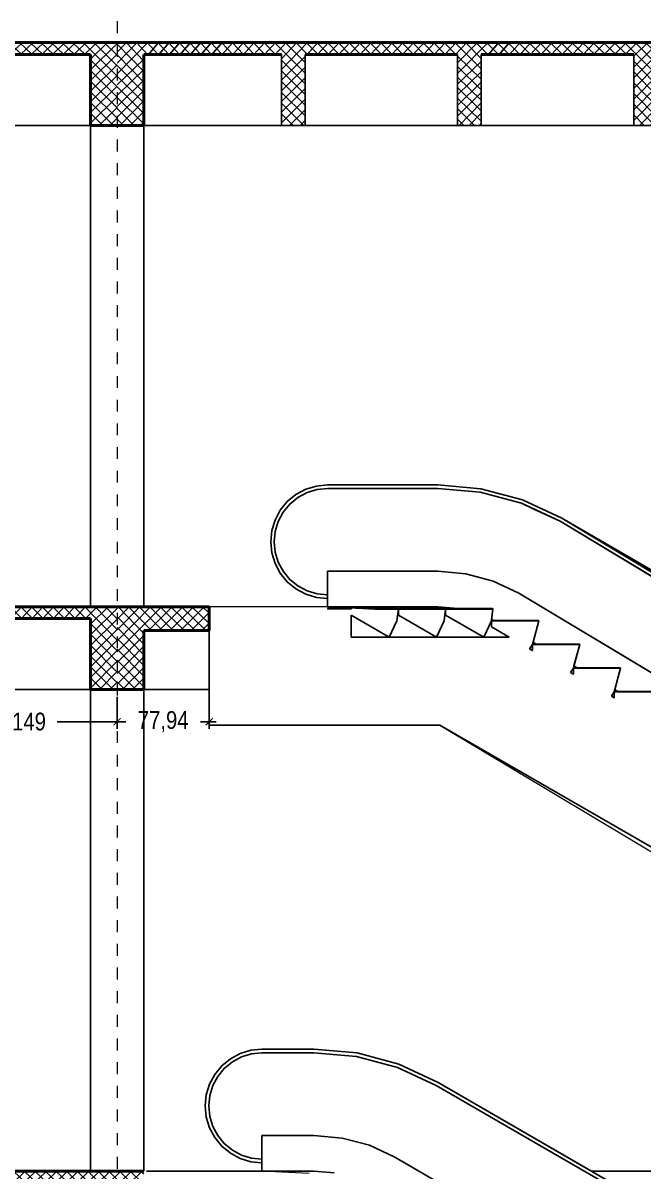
# Model space of a CAD drawing. Header units: metres. Extents: x 7509067 to 7509712, y 4726925 to 4727058.
# Drawn here: x 7509169.03 to 7509174.28, y 4726990.35 to 4727000.06 of the extents above; entities that cross this region are included whole.
import ezdxf

# ---------------------------------------------------------------- set-up
doc = ezdxf.new("R2010")
doc.units = ezdxf.units.M
doc.header["$PDMODE"] = 32
doc.header["$PDSIZE"] = 0.2
doc.linetypes.add('DASHED', pattern=[0.75, 0.5, -0.25])
for name, color, linetype, lineweight in [('Akset_Pen_No__13', 13, 'Continuous', 18), ('muri', 7, 'Continuous', 40), ('New_Dimensionet_Pen_No__15', 15, 'Continuous', 18), ('Spotat', 1, 'Continuous', 15)]:
    doc.layers.add(name, color=color, linetype=linetype, lineweight=lineweight)
doc.layers.add('New_01 Bodrumi_Pen_No__88', color=7, linetype='Continuous', lineweight=18, true_color=0x092600)
doc.layers.add('New_Dimensionet_Pen_No__24', color=7, linetype='Continuous', lineweight=18, true_color=0x7f1f00)
doc.styles.add('Dimensionet CM', font='swissc.ttf', dxfattribs={"height": 15})
doc.dimstyles.new('Dimensionet CM', dxfattribs={"dimtxt": 10, "dimasz": 6, "dimexe": 6, "dimexo": 6, "dimgap": 10, "dimtad": 0, "dimtih": 1, "dimtoh": 1, "dimtxsty": 'Dimensionet CM', "dimblk": 'ARCHTICK', "dimcen": 1, "dimdle": 6, "dimadec": 0, "dimazin": 0, "dimtfac": 1, "dimtmove": 0, "dimatfit": 3, "dimldrblk": 'ARCHTICK', "dimfxl": 1, "dimarcsym": 0})

# ---------------------------------------------------------------- blocks, each defined once
blk = doc.blocks.new('_ArchTick')
at = {"layer": 'Spotat', "color": 0, "const_width": 0.15}
blk.add_lwpolyline([(-0.5, -0.5), (0.5, 0.5)], dxfattribs=at)
blk = doc.blocks.new('*D206')
at = {"color": 0, "lineweight": -2, "transparency": 16777216}
for p, q in [((450171.531173478, 129664.9731431864), (450171.531173478, 129637.8466535349)), ((450320.531173478, 129664.9731431864), (450320.531173478, 129637.8466535349)), ((450165.531173478, 129643.8466535349), (450222.3461085429, 129643.8466535349)), ((450326.531173478, 129643.8466535349), (450269.7162384131, 129643.8466535349))]:
    blk.add_line(p, q, dxfattribs=at)
at = {"layer": 'Defpoints', "color": 0, "transparency": 16777216}
for p in [(450171.531173478, 129670.9731431864), (450320.531173478, 129670.9731431864), (450320.531173478, 129643.8466535349)]:
    blk.add_point(p, dxfattribs=at)
at = {"color": 0, "lineweight": -2, "transparency": 16777216, "xscale": 6, "yscale": 6, "zscale": 6, "rotation": 180}
blk.add_blockref('_ArchTick', (450171.531173478, 129643.8466535349), dxfattribs=at)
at = {"color": 0, "lineweight": -2, "transparency": 16777216, "xscale": 6, "yscale": 6, "zscale": 6}
blk.add_blockref('_ArchTick', (450320.531173478, 129643.8466535349), dxfattribs=at)
at = {"color": 0, "transparency": 16777216, "insert": (450246.031173478, 129643.8466535349), "char_height": 15, "attachment_point": 5, "style": 'Dimensionet CM'}
blk.add_mtext('149', dxfattribs=at)
blk = doc.blocks.new('*D207')
at = {"color": 0, "lineweight": -2, "transparency": 16777216}
for p, q in [((450320.531173478, 129664.9731431864), (450320.531173478, 129637.8466535345)), ((450398.4728278235, 129664.9731486525), (450398.4728278235, 129637.8466535345)), ((450320.531173478, 129643.8466535345), (450314.531173478, 129643.8466535345)), ((450320.531173478, 129643.8466535345), (450328.0344681832, 129643.8466535345)), ((450398.4728278235, 129643.8466535345), (450390.9695331182, 129643.8466535345)), ((450398.4728278235, 129643.8466535345), (450404.4728278235, 129643.8466535345))]:
    blk.add_line(p, q, dxfattribs=at)
at = {"layer": 'Defpoints', "color": 0, "transparency": 16777216}
for p in [(450320.531173478, 129670.9731431864), (450398.4728278235, 129670.9731486525), (450398.4728278235, 129643.8466535345)]:
    blk.add_point(p, dxfattribs=at)
at = {"color": 0, "lineweight": -2, "transparency": 16777216, "xscale": 6, "yscale": 6, "zscale": 6}
blk.add_blockref('_ArchTick', (450320.531173478, 129643.8466535345), dxfattribs=at)
at = {"color": 0, "lineweight": -2, "transparency": 16777216, "xscale": 6, "yscale": 6, "zscale": 6, "rotation": 180}
blk.add_blockref('_ArchTick', (450398.4728278235, 129643.8466535345), dxfattribs=at)
at = {"color": 0, "transparency": 16777216, "insert": (450359.5020006507, 129643.8466535345), "char_height": 15, "attachment_point": 5, "style": 'Dimensionet CM'}
blk.add_mtext('77,94', dxfattribs=at)
blk = doc.blocks.new('A$C3AEC7A1F')
h = blk.add_hatch()
h.set_pattern_fill('ANSI37', color=256, scale=2, angle=90, style=0)
h.set_pattern_definition([(135, (-125908.6507185315, 70837.72411117697), (-4.490128060534577, -4.490128060534576), []), (225, (-125908.6507185315, 70837.72411117697), (4.490128060534576, -4.490128060534577), [])])
h.paths.add_polyline_path([(10317.32832818932, 2074.884007715213), (9572.32832818909, 2074.884007715329), (9572.32832818909, 2004.884007685061), (9594.828328188625, 2004.884007715213), (9594.828328188625, 2064.884007715329), (9711.32832818909, 2064.884007715329), (9711.32832818909, 2004.884007802524), (9731.32832818909, 2004.884007819404), (9731.32832818909, 2064.884007715329), (9860.32832818909, 2064.884007715329), (9860.32832818909, 2004.884007928369), (9880.32832818909, 2004.884007945249), (9880.32832818909, 2064.884007715329), (10009.32832818909, 2064.884007715329), (10009.32832818909, 2004.884008054214), (10029.32832818909, 2004.884008071094), (10029.32832818909, 2064.884007715329), (10158.32832818909, 2064.884007715329), (10158.32832818909, 2004.884008180059), (10178.32832818909, 2004.884008196939), (10178.32832818909, 2064.884007715329), (10294.82833556004, 2064.884007715329), (10294.82833556004, 2004.884007715213), (10317.32832818932, 2004.884007715213)])
h = blk.add_hatch()
h.set_pattern_fill('ANSI37', color=256, scale=2, angle=90, style=0)
h.set_pattern_definition([(135, (-125163.6507122205, 70837.72411396418), (-4.490128060534577, -4.490128060534576), []), (225, (-125163.6507122205, 70837.72411396418), (4.490128060534576, -4.490128060534577), [])])
h.paths.add_polyline_path([(11062.32833450043, 2074.884010502428), (10317.32833449997, 2074.884010502428), (10317.32833449997, 2004.884010472277), (10339.82833449973, 2004.884010502312), (10339.82833449973, 2064.884010502428), (10456.32833449997, 2064.884010502428), (10456.32833449997, 2004.884010589623), (10476.32833449997, 2004.884010606504), (10476.32833449997, 2064.884010502428), (10605.32833449997, 2064.884010502428), (10605.32833449997, 2004.884010715468), (10625.32833449997, 2004.884010732349), (10625.32833449997, 2064.884010502428), (10754.32833449997, 2064.884010502428), (10754.32833449997, 2004.884010841313), (10774.32833449997, 2004.884010858194), (10774.32833449997, 2064.884010502428), (10903.32833449997, 2064.884010502428), (10903.32833449997, 2004.884010967158), (10923.32833449997, 2004.884010984038), (10923.32833449997, 2064.884010502428), (11039.82834187115, 2064.884010502428), (11039.82834187115, 2004.884010502312), (11062.3283345002, 2004.884010502312)])
h = blk.add_hatch()
h.set_pattern_fill('ANSI37', color=256, scale=2, angle=90, style=0)
h.set_pattern_definition([(135, (-126653.6507051726, 70360.72412548697), (-4.490128060534577, -4.490128060534576), []), (225, (-126653.6507051726, 70360.72412548697), (4.490128060534576, -4.490128060534577), [])])
h.paths.add_polyline_path([(10317.32834154845, 1597.884015771502), (10294.82834273542, 1597.884015771502), (10294.82834273542, 1597.884013814328), (9594.828348919167, 1597.884013814328), (9594.828348919167, 1597.884022025217), (9572.328341548215, 1597.884022025333), (9572.328341548215, 1527.884022025217), (9594.828341547982, 1527.884022025217), (9594.828341547982, 1587.884022025217), (9711.328341548215, 1587.884022025217), (9711.328341548215, 1527.884022025217), (9731.328341548215, 1527.884022025217), (9731.328341548215, 1587.884022025217), (9860.328341548215, 1587.884022025217), (9860.328341548215, 1527.884022025217), (9880.328341548215, 1527.884022025217), (9880.328341548215, 1587.884022025217), (10009.32834154821, 1587.884022025217), (10009.32834154821, 1527.884022025217), (10029.32834154821, 1527.884022025217), (10029.32834154821, 1587.884022025217), (10158.32834154821, 1587.884022025217), (10158.32834154821, 1527.884022025217), (10178.32834154821, 1527.884022025217), (10178.32834154821, 1587.884022025217), (10294.8283489194, 1587.884022025217), (10294.8283489194, 1527.884022025217), (10317.32834154845, 1527.884022025217)])
h = blk.add_hatch()
h.set_pattern_fill('ANSI37', color=256, scale=2, angle=90, style=0)
h.set_pattern_definition([(135, (-134213.6470313228, 70360.72411396418), (-4.490128060534577, -4.490128060534576), []), (225, (-134213.6470313228, 70360.72411396418), (4.490128060534576, -4.490128060534577), [])])
h.paths.add_polyline_path([(10317.3283461713, 1527.88401607651), (10339.8283461713, 1527.884015771386), (10339.82835387543, 1577.884006383189), (10395.27000043762, 1577.884004307038), (10395.27000051679, 1597.884010502312), (10317.3283461713, 1597.884010502312)])
h = blk.add_hatch()
h.set_pattern_fill('ANSI37', color=256, scale=2, angle=90, style=0)
h.set_pattern_definition([(135, (-132986.563461576, 72888.7864081199), (-4.490128060534577, -4.490128060534576), []), (225, (-132986.563461576, 72888.7864081199), (4.490128060534576, -4.490128060534577), [])])
h.paths.add_polyline_path([(10339.82836681057, 1120.884010442125), (9549.828351704753, 1120.884010442125), (9549.828348403447, 1000.884011752845), (9594.82834840368, 1000.884011752845), (9594.828348403447, 1100.884010442009), (10294.82834840345, 1100.884010442009), (10294.82835651014, 1000.884011052258), (10339.82834987447, 1000.884010442009)])
for p, q in [((10294.82834756433, 2064.884001696308), (10229.8320102623, 2064.884002155915)), ((10294.82834863069, 1597.884010502312), (10294.82835002372, 2064.883991900191)), ((10294.82835526846, 2064.883996427234), (10294.82835387543, 1597.884010502312)), ((10339.82835538255, 2064.884009919886), (10339.82834767841, 1597.884010502312)), ((10456.3283461713, 2064.884016441938), (10339.82835387543, 2064.884017265926)), ((10339.82835387543, 1597.884010502312), (10339.82836157957, 2064.884011996852)), ((10456.3283461713, 2064.884016441938), (10456.3283461713, 2004.884015888849)), ((10605.3283461713, 2064.884015388147), (10476.3283461713, 2064.884016300493)), ((10476.3283461713, 2064.884016441938), (10476.3283461713, 2004.884015905729)), ((10754.3283461713, 2064.884014334355), (10625.3283461713, 2064.884015246702)), ((9594.828353183926, 2004.884015771386), (14019.8283519625, 2004.884015771386)), ((10485.90565721702, 1699.961723375891), (10476.90120961878, 1697.23022263014)), ((10476.90121116152, 1697.230204523366), (10485.90567511285, 1699.961714625184)), ((10495.2699968376, 1700.884006898676), (10485.90565721702, 1699.961723375891)), ((10485.90567511285, 1699.961714625184), (10495.27000669704, 1700.884003282466)), ((10588.54467232467, 1700.884024415922), (10495.2699968376, 1700.884006898676)), ((10495.27000669704, 1700.884003282466), (10588.54466977029, 1700.884024814644)), ((10588.54466977029, 1700.884024814644), (10625.01078288315, 1697.693620498816)), ((10625.01078184799, 1697.693641634716), (10588.54467232467, 1700.884024415922)), ((10468.60261984647, 1692.794555644679), (10461.32887713041, 1686.825130285055)), ((10461.32888837054, 1686.825135657855), (10468.60261574073, 1692.794550105406)), ((10463.45019930194, 1684.703808113758), (10470.26933419297, 1690.30015095725)), ((10470.26932845346, 1690.30014851602), (10463.4502120429, 1684.703822263575)), ((10468.60261574073, 1692.794550105406), (10476.90121116152, 1697.230204523366)), ((10476.90120961878, 1697.23022263014), (10468.60261984647, 1692.794555644679)), ((10478.04924217088, 1694.458607527718), (10470.26932845346, 1690.30014851602)), ((10470.26933419297, 1690.30015095725), (10478.04925553536, 1694.458589850983)), ((10486.49094359216, 1697.019351069292), (10478.04924217088, 1694.458607527718)), ((10478.04925553536, 1694.458589850983), (10486.49094377097, 1697.019349903625)), ((10486.49094377097, 1697.019349903625), (10495.2699968376, 1697.884019171761)), ((10495.26999588346, 1697.884016361611), (10486.49094359216, 1697.019351069292)), ((10588.54466198559, 1697.884016361611), (10495.26999588346, 1697.884016361611)), ((10495.2699968376, 1697.884019171761), (10588.54467232467, 1697.884019171761)), ((10624.4898442087, 1694.739230749838), (10588.54466198559, 1697.884016361611)), ((10588.54467232467, 1697.884019171761), (10624.48983617488, 1694.739216290356)), ((10624.48983617488, 1694.739216290356), (10659.34283415473, 1685.400399311504)), ((10659.3428405727, 1685.400395953853), (10624.4898442087, 1694.739230749838)), ((10660.36890741868, 1688.219451302371), (10625.01078184799, 1697.693641634716)), ((10625.01078288315, 1697.693620498816), (10660.36889212683, 1688.219453170139)), ((10450.923780935, 1671.252813138126), (10455.35946258472, 1679.551389028842)), ((10455.35946928815, 1679.551387568994), (10450.92378478555, 1671.252815314161)), ((10455.35946258472, 1679.551389028842), (10461.32888837054, 1686.825135657855)), ((10461.32887713041, 1686.825130285055), (10455.35946928815, 1679.551387568994)), ((10457.85387397546, 1677.884673222492), (10463.45019930194, 1684.703808113758)), ((10463.4502120429, 1684.703822263575), (10457.85388579045, 1677.884653569257)), ((10659.34283415473, 1685.400399311504), (10669.95463011938, 1680.452002246224)), ((10692.04468269867, 1670.151272208488), (10659.3428405727, 1685.400395953853)), ((10660.36889212683, 1688.219453170139), (10693.54466314602, 1672.74935491645)), ((10693.54466318141, 1672.749349519552), (10660.36890741868, 1688.219451302371)), ((10669.95463011938, 1680.452002246224), (10692.04466055927, 1670.15127771179)), ((10450.92378478555, 1671.252815314161), (10448.19230155682, 1662.248350198555)), ((10448.19231057761, 1662.248349403322), (10450.923780935, 1671.252813138126)), ((10453.69542677852, 1670.104757279914), (10451.13466580922, 1661.663073286472)), ((10451.13467502908, 1661.663081161969), (10453.69543508196, 1670.104769397352)), ((10457.85388579045, 1677.884653569257), (10453.69542677852, 1670.104757279914)), ((10453.69543508196, 1670.104769397352), (10457.85387397546, 1677.884673222492)), ((10692.04466055927, 1670.15127771179), (11405.24973187887, 1241.382112276333)), ((11405.24973428959, 1241.382128286234), (10692.04468269867, 1670.151272208488)), ((10693.54466314602, 1672.74935491645), (10823.21525398537, 1597.884009728383)), ((11406.74973450101, 1243.980201601342), (10693.54466318141, 1672.749349519552)), ((10447.2699989496, 1652.884013020841), (10448.19231057761, 1662.248349403322)), ((10448.19230155682, 1662.248350198555), (10447.27000051679, 1652.884028095112)), ((10451.13466580922, 1661.663073286472), (10450.27000051679, 1652.884020995174)), ((10450.27000576106, 1652.884028095112), (10451.13467502908, 1661.663081161969)), ((10448.19231057761, 1643.51968089171), (10447.2699989496, 1652.884013020841)), ((10447.27000051679, 1652.884028095112), (10448.19230155682, 1643.519688474538)), ((10450.27000051679, 1652.884020995174), (10451.13466580922, 1644.104933848197)), ((10451.13467502908, 1644.104957511241), (10450.27000576106, 1652.884028095112)), ((10448.19230155682, 1643.519688474538), (10450.92378478555, 1634.515205841803)), ((10450.923780935, 1634.515200143505), (10448.19231057761, 1643.51968089171)), ((10451.13466580922, 1644.104933848197), (10453.69542677852, 1635.663249854755)), ((10453.69543508196, 1635.663251758378), (10451.13467502908, 1644.104957511241)), ((10455.35946258472, 1626.21663701284), (10450.923780935, 1634.515200143505)), ((10450.92378478555, 1634.515205841803), (10455.35946928815, 1626.2166511041)), ((10453.69542677852, 1635.663249854755), (10457.85388579045, 1627.883353565412)), ((10457.85387397546, 1627.883347933239), (10453.69543508196, 1635.663251758378)), ((10461.32888080494, 1618.942878757895), (10455.35946258472, 1626.21663701284)), ((10455.35946928815, 1626.2166511041), (10461.32887713041, 1618.942890870676)), ((10463.45019930194, 1621.064213042089), (10457.85387397546, 1627.883347933239)), ((10457.85388579045, 1627.883353565412), (10463.45019461506, 1621.064219726773)), ((10463.45019461506, 1621.064219726773), (10470.2693458813, 1615.467858618649)), ((10470.26935171022, 1615.467887715728), (10463.45019930194, 1621.064213042089)), ((10495.26999588346, 1627.8839983957), (10588.54466198559, 1627.88401582354)), ((10495.26999588346, 1607.884008200897), (10495.26999588346, 1627.8839983957)), ((10495.27000051679, 1627.884015436575), (10495.27000051679, 1597.884009182744)), ((10588.54465278087, 1627.884015436575), (10495.27000051679, 1627.884015436575)), ((10612.33445231232, 1625.802664359973), (10588.54465278087, 1627.884015436575)), ((10588.54466198559, 1627.88401582354), (10612.33445990586, 1625.802677548083)), ((10635.40142621833, 1619.62189637759), (10612.33445231232, 1625.802664359973)), ((10612.33445990586, 1625.802677548083), (10635.40142036753, 1619.621890956827)), ((10461.32887713041, 1618.942890870676), (10468.60261984647, 1612.973483028414)), ((10468.6026262996, 1612.973473297723), (10461.32888080494, 1618.942878757895)), ((10468.60261984647, 1612.973483028414), (10476.90120961878, 1608.537798525824)), ((10476.90120219032, 1608.537791648239), (10468.6026262996, 1612.973473297723)), ((10470.2693458813, 1615.467858618649), (10478.04924217088, 1611.309417034674)), ((10478.04923801811, 1611.309431304864), (10470.26935171022, 1615.467887715728)), ((10486.49092625373, 1608.748688769469), (10478.04923801811, 1611.309431304864)), ((10478.04924217088, 1611.309417034674), (10486.49092616432, 1608.748673493101)), ((10635.40142036753, 1619.621890956827), (10657.04464757384, 1609.529475977004)), ((10657.044659017, 1609.529492040805), (10635.40142621833, 1619.62189637759)), ((10485.90566592535, 1605.806321290846), (10476.90120219032, 1608.537791648239)), ((10476.90120961878, 1608.537798525824), (10485.90567473427, 1605.806332814333)), ((10495.27000230772, 1604.884013916191), (10485.90566592535, 1605.806321290846)), ((10485.90567473427, 1605.806332814333), (10495.2699968376, 1604.884014257172)), ((10495.2699968376, 1607.884019501333), (10486.49092625373, 1608.748688769469)), ((10486.49092616432, 1608.748673493101), (10495.26999588346, 1607.884008200897)), ((10495.2699968376, 1604.884014257172), (10495.2699968376, 1607.884019501333)), ((10495.27000230772, 1597.884014755662), (10495.27000230772, 1604.884013916191)), ((10657.04464757384, 1609.529475977004), (11370.24973402044, 1180.760349482589)), ((11370.24975275446, 1180.760347439151), (10657.044659017, 1609.529492040805)), ((10395.27000051679, 1577.884010502312), (10395.27000051679, 1597.884010502312)), ((10588.54465258599, 1597.883999244601), (10495.27000051679, 1597.884009617672)), ((10495.27000051679, 1597.884009617672), (10525.26999273419, 1596.384010525479)), ((10495.27000051679, 1597.884009182744), (10588.54465278087, 1597.884009182744)), ((10525.26999273419, 1596.384010525479), (10554.76999562688, 1596.384010525479)), ((10554.77000051679, 1596.384010442707), (10525.26999574841, 1596.384010442707)), ((10525.26999574841, 1596.384010442707), (10535.27000170888, 1595.884009846661)), ((10535.27000170888, 1595.884009846661), (10555.27000051679, 1595.884010442707)), ((10555.27000569727, 1595.884010827926), (10553.99983095459, 1585.884006506938)), ((10554.76999562688, 1596.384010525479), (10555.27000569727, 1595.884010827926)), ((10555.27000051679, 1595.884010442707), (10554.77000051679, 1596.384010442707)), ((10555.26999532443, 1590.884013854025), (10555.27000569727, 1595.884010827926)), ((10555.77000051679, 1596.384010502312), (10555.27000051679, 1595.884010502312)), ((10555.27000051679, 1595.884010502312), (10595.27000051679, 1595.884010502312)), ((10555.27000569727, 1595.884010827926), (10555.77000539482, 1596.384010525479)), ((10594.77000051679, 1596.384010502312), (10555.77000051679, 1596.384010502312)), ((10555.77000539482, 1596.384010525479), (10594.77000253822, 1596.384010525479)), ((10588.54465278087, 1597.884009182744), (10605.68983918068, 1596.38401691342)), ((10605.6896361938, 1596.384010525479), (10588.54465258599, 1597.883999244601)), ((10595.27000223577, 1595.884010827926), (10593.99983786594, 1585.884006506938)), ((10595.27000051679, 1595.884010502312), (10594.77000051679, 1596.384010502312)), ((10594.77000253822, 1596.384010525479), (10595.27000223577, 1595.884010827926)), ((10595.77000051679, 1596.384010502312), (10595.27000051679, 1595.884010502312)), ((10595.27000051679, 1595.884010502312), (10635.27000051679, 1595.884010502312)), ((10595.27000223577, 1595.884010827926), (10595.7700019331, 1596.384010525479)), ((10595.27000223577, 1590.884013854025), (10595.27000223577, 1595.884010827926)), ((10634.77000051679, 1596.384010502312), (10595.77000051679, 1596.384010502312)), ((10595.7700019331, 1596.384010525479), (10605.6896361938, 1596.384010525479)), ((10605.68983918068, 1596.38401691342), (10634.77000546677, 1596.38401691342)), ((10635.26999752747, 1595.884008765745), (10634.16963212925, 1587.220911549462)), ((10635.27000051679, 1595.884010502312), (10634.77000051679, 1596.384010502312)), ((10634.77000546677, 1596.38401691342), (10635.26999752747, 1595.884008765745)), ((10294.82835387543, 1587.884002799459), (10294.82835387543, 1120.884010502312)), ((10515.26999878592, 1590.884013854025), (10515.26999878592, 1572.251541000849)), ((10547.5423849643, 1572.251541000849), (10515.26999878592, 1590.884013854025)), ((10553.99983095459, 1585.884006506938), (10547.5423849643, 1572.251541000849)), ((10587.54238150257, 1572.251541000849), (10555.26999532443, 1590.884013854025)), ((10593.99983786594, 1585.884006506938), (10587.54238150257, 1572.251541000849)), ((10627.54237804108, 1572.251541000849), (10595.27000223577, 1590.884013854025)), ((10633.99983440421, 1585.884006506938), (10627.54237804108, 1572.251541000849)), ((10634.16964053374, 1587.220910805569), (10633.99983440421, 1585.884006506938)), ((10634.49983515346, 1586.384011103131), (10633.99983397883, 1585.884009928617)), ((10633.99983440421, 1585.884006506938), (10634.49983410176, 1586.384006204375)), ((10633.99983397883, 1585.884009928617), (10673.99983257812, 1585.884009928617)), ((10633.99983440421, 1580.884009532921), (10633.99983440421, 1585.884006506938)), ((10634.16963212925, 1587.220911549462), (10635.96439787827, 1586.384014828887)), ((10635.96438862814, 1586.384006204375), (10634.16964053374, 1587.220910805569)), ((10634.49983410176, 1586.384006204375), (10635.96438862814, 1586.384006204375)), ((10673.49983438395, 1586.384011103131), (10634.49983515346, 1586.384011103131)), ((10635.96439787827, 1586.384014828887), (10673.49983674695, 1586.384014828887)), ((10673.99982880789, 1585.884006681212), (10669.17674976576, 1567.884019015648)), ((10673.99983257812, 1585.884009928617), (10673.49983438395, 1586.384011103131)), ((10673.49983674695, 1586.384014828887), (10673.99982880789, 1585.884006681212)), ((10294.82836471207, 1120.884010502312), (10294.82836471207, 1577.884019615885)), ((10339.82835387543, 1120.884010502312), (10339.82835387543, 1577.884010502312)), ((10339.82836384268, 1577.884019615885), (10339.82836384268, 1120.884010502312)), ((10395.27000043762, 1527.884015801421), (10395.27000051679, 1577.884010502312)), ((10395.27000043762, 1497.884003955929), (10395.27000043762, 1577.884004307038)), ((10648.95170494553, 1572.251541000849), (10633.99983440421, 1580.884009532921)), ((10515.26999878592, 1572.251541000849), (10547.5423849643, 1572.251541000849)), ((10547.5423849643, 1572.251541000849), (10587.54238150257, 1572.251541000849)), ((10587.54238150257, 1572.251541000849), (10627.54237804108, 1572.251541000849)), ((10627.54237804108, 1572.251541000849), (10648.95170494553, 1572.251541000849)), ((10668.64084493241, 1565.884008237685), (10666.27221020951, 1562.251547052816)), ((10669.17675598094, 1567.88402777334), (10668.64084493241, 1565.884008237685)), ((10668.64084493241, 1565.884008237685), (10669.1408550028, 1566.384007935238)), ((10668.64085530525, 1560.884011263784), (10668.64084493241, 1565.884008237685)), ((10669.14085130498, 1566.384011103131), (10668.64085013035, 1565.884009928617)), ((10668.64085013035, 1565.884009928617), (10708.64084872964, 1565.884009928617)), ((10708.14085053524, 1566.384011103131), (10669.14085130498, 1566.384011103131)), ((10669.1408550028, 1566.384007935238), (10671.77485199797, 1566.384007935238)), ((10669.17674976576, 1567.884019015648), (10671.77483920252, 1566.384010659589)), ((10671.77485199797, 1566.384007935238), (10669.17675598094, 1567.88402777334)), ((10671.77483920252, 1566.384010659589), (10708.14085228497, 1566.384010659589)), ((10708.64084434591, 1565.884002512146), (10703.81776530377, 1547.884030933317)), ((10708.64084872964, 1565.884009928617), (10708.14085053524, 1566.384011103131)), ((10708.14085228497, 1566.384010659589), (10708.64084434591, 1565.884002512146)), ((10666.27221020951, 1562.251547052816), (10668.64085530525, 1560.884011263784)), ((10703.28186583321, 1545.884009968548), (10700.91323111055, 1542.251548783679)), ((10703.8177665089, 1547.884029504203), (10703.28186583321, 1545.884009968548)), ((10703.78186745627, 1546.384011103131), (10703.28186628164, 1545.884009928617)), ((10703.28186583321, 1545.884009968548), (10703.78186553076, 1546.384009665984)), ((10703.28186628164, 1545.884009928617), (10743.28186488093, 1545.884009928617)), ((10703.28186583321, 1540.884012994647), (10703.28186583321, 1545.884009968548)), ((10703.78186553076, 1546.384009665984), (10706.415872899, 1546.384009665984)), ((10742.78186668654, 1546.384011103131), (10703.78186745627, 1546.384011103131)), ((10703.81776530377, 1547.884030933317), (10706.41587082727, 1546.384006490523)), ((10706.415872899, 1546.384009665984), (10703.8177665089, 1547.884029504203)), ((10706.41587082727, 1546.384006490523), (10742.78186782321, 1546.384006490523)), ((10743.28187597066, 1545.884014429583), (10738.45878084179, 1527.884026764135)), ((10743.28186488093, 1545.884009928617), (10742.78186668654, 1546.384011103131)), ((10742.78186782321, 1546.384006490523), (10743.28187597066, 1545.884014429583)), ((10700.91323111055, 1542.251548783679), (10703.28186583321, 1540.884012994647)), ((9594.828350960393, 1527.884015801421), (10395.27000043762, 1527.884015801421)), ((10737.92288673425, 1525.884011699411), (10735.55424163851, 1522.251540141471)), ((10738.42288360756, 1526.384011103131), (10737.92288243317, 1525.884009928617)), ((10737.92288243317, 1525.884009928617), (10777.92288103246, 1525.884009928617)), ((10738.45878740994, 1527.884020861995), (10737.92288673425, 1525.884011699411)), ((10737.92288673425, 1525.884011699411), (10738.4228864318, 1526.384011396847)), ((10737.92288673425, 1520.884014725394), (10737.92288673425, 1525.884011699411)), ((10777.42288283806, 1526.384011103131), (10738.42288360756, 1526.384011103131)), ((10738.4228864318, 1526.384011396847), (10741.05688342697, 1526.384011396847)), ((10738.45878084179, 1527.884026764135), (10741.05688636552, 1526.384018408076)), ((10741.05688342697, 1526.384011396847), (10738.45878740994, 1527.884020861995)), ((10741.05688636552, 1526.384018408076), (10777.42288336123, 1526.384018408076)), ((10735.55424163851, 1522.251540141471), (10737.92288673425, 1520.884014725394)), ((10590.42029951245, 1497.88401454204), (10395.27000043762, 1497.884003955929)), ((10929.83202230802, 1301.924575724464), (10590.42029951245, 1497.88401454204)), ((10430.4640202102, 1222.961717376311), (10421.45954152977, 1220.230234197166)), ((10421.45954722434, 1220.230223898834), (10430.4640116262, 1222.961706891714)), ((10430.4640116262, 1222.961706891714), (10439.82835550641, 1223.884017371631)), ((10439.82835308753, 1223.884030009795), (10430.4640202102, 1222.961717376311)), ((10483.85830004991, 1223.884030009795), (10439.82835308753, 1223.884030009795)), ((10439.82835550641, 1223.884017371631), (10483.8583023994, 1223.884017371631)), ((10520.32440980629, 1220.693635775533), (10483.85830004991, 1223.884030009795)), ((10483.8583023994, 1223.884017371631), (10520.32442203362, 1220.693637247488)), ((10413.16099350073, 1215.794556656911), (10405.88722367946, 1209.8251409324)), ((10405.88722970046, 1209.825126515294), (10413.16097896767, 1215.79454526637)), ((10408.00854681886, 1207.703817792877), (10414.82769199356, 1213.30013227748)), ((10414.82770249026, 1213.300144342298), (10408.00855335861, 1207.703814314737)), ((10413.16097896767, 1215.79454526637), (10421.45954722434, 1220.230223898834)), ((10421.45954152977, 1220.230234197166), (10413.16099350073, 1215.794556656911)), ((10414.82769199356, 1213.30013227748), (10422.60760500922, 1217.458581247192)), ((10422.60759741615, 1217.458586886118), (10414.82770249026, 1213.300144342298)), ((10431.04930060718, 1220.01934957382), (10422.60759741615, 1217.458586886118)), ((10422.60760500922, 1217.458581247192), (10431.04929866933, 1220.019342900545)), ((10431.04929866933, 1220.019342900545), (10439.82835308753, 1220.884013545874)), ((10439.82837034657, 1220.88401266007), (10431.04930060718, 1220.01934957382)), ((10439.82835308753, 1220.884013545874), (10483.85830004991, 1220.884013545874)), ((10483.85831205908, 1220.88401266007), (10439.82837034657, 1220.88401266007)), ((10483.85830004991, 1220.884013545874), (10519.80346829712, 1217.739218533097)), ((10519.80348727421, 1217.739214237838), (10483.85831205908, 1220.88401266007)), ((10519.80346829712, 1217.739218533097), (10554.65648007824, 1208.400379580504)), ((10554.65645327687, 1208.400373305602), (10519.80348727421, 1217.739214237838)), ((10555.68254420825, 1211.219468784111), (10520.32440980629, 1220.693635775533)), ((10520.32442203362, 1220.693637247488), (10555.68253461958, 1211.219461376138)), ((10405.88722367946, 1209.8251409324), (10399.91780795471, 1202.551371110894)), ((10399.91781094961, 1202.551375479263), (10405.88722970046, 1209.825126515294)), ((10408.00855335861, 1207.703814314737), (10402.41222333105, 1200.884665183316)), ((10402.41223233414, 1200.88467261818), (10408.00854681886, 1207.703817792877)), ((10587.35828839184, 1193.151267134643), (10554.65645327687, 1208.400373305602)), ((10554.65648007824, 1208.400379580504), (10587.35830674076, 1193.151256928744)), ((10555.68253461958, 1211.219461376138), (10588.85829867667, 1195.749349793594)), ((10588.85828435549, 1195.749351158564), (10555.68254420825, 1211.219468784111)), ((10395.48213041469, 1194.252802670526), (10392.75064723555, 1185.248344401421)), ((10392.75066027802, 1185.248348977941), (10395.48213231692, 1194.252823143092)), ((10399.91780795471, 1202.551371110894), (10395.48213041469, 1194.252802670526)), ((10395.48213231692, 1194.252823143092), (10399.91781094961, 1202.551375479263)), ((10398.2537629531, 1193.104759602516), (10402.41223233414, 1200.88467261818)), ((10402.41222333105, 1200.884665183316), (10398.25378078723, 1193.104770257196)), ((11594.77998897259, 614.9801733268541), (10588.85828435549, 1195.749351158564)), ((10588.85829867667, 1195.749349793594), (10718.52887021413, 1120.884010695911)), ((10391.82835538208, 1175.883998195), (10392.75066027802, 1185.248348977941)), ((10392.75064723555, 1185.248344401421), (10391.82835501328, 1175.884011524206)), ((10394.82835106587, 1175.884011524206), (10395.69302171131, 1184.663065942295)), ((10395.69301809964, 1184.663067066169), (10394.82835501328, 1175.884017648699)), ((10398.25378078723, 1193.104770257196), (10395.69301809964, 1184.663067066169)), ((10395.69302171131, 1184.663065942295), (10398.2537629531, 1193.104759602516)), ((11593.27996537893, 612.3821210719761), (10587.35828839184, 1193.151267134643)), ((10587.35830674076, 1193.151256928744), (11593.27997053473, 612.3821199199301)), ((10391.82835501328, 1175.884011524206), (10392.75064723555, 1166.51967864699)), ((10392.75066027802, 1166.519673946139), (10391.82835538208, 1175.883998195)), ((10395.69302171131, 1167.104936694552), (10394.82835106587, 1175.884011524206)), ((10394.82835501328, 1175.884017648699), (10395.69301809964, 1167.104947909305)), ((10392.75064723555, 1166.51967864699), (10395.48213041469, 1157.515199966321)), ((10395.48213231692, 1157.515201550035), (10392.75066027802, 1166.519673946139)), ((10395.69301809964, 1167.104947909305), (10398.25378078723, 1158.663244718278)), ((10398.2537629531, 1158.663263445895), (10395.69302171131, 1167.104936694552)), ((10395.48213041469, 1157.515199966321), (10399.91780795471, 1149.216631526069)), ((10399.91781094961, 1149.216647444817), (10395.48213231692, 1157.515201550035)), ((10402.41223233414, 1150.883350430231), (10398.2537629531, 1158.663263445895)), ((10398.25378078723, 1158.663244718278), (10402.41222333105, 1150.883349792275)), ((10399.91780795471, 1149.216631526069), (10405.88722367946, 1141.942882116011)), ((10405.88722970046, 1141.942884026153), (10399.91781094961, 1149.216647444817)), ((10402.41222333105, 1150.883349792275), (10408.00855335861, 1144.064200660738)), ((10408.00854681886, 1144.064205255534), (10402.41223233414, 1150.883350430231)), ((10439.82835501328, 1150.884021143487), (10439.82835501328, 1120.884012747963)), ((10483.85830788699, 1150.884021143487), (10439.82835501328, 1150.884021143487)), ((10439.82837034657, 1130.884002315404), (10439.82837034657, 1150.884020420315)), ((10439.82837034657, 1150.884020420315), (10483.85831205908, 1150.884020420315)), ((10507.64810810785, 1148.802664410148), (10483.85830788699, 1150.884021143487)), ((10483.85831205908, 1150.884020420315), (10507.64808986231, 1148.802675492887)), ((10507.64808986231, 1148.802675492887), (10530.71507289249, 1142.621903289401)), ((10530.71505658014, 1142.62189569819), (10507.64810810785, 1148.802664410148)), ((10405.88722367946, 1141.942882116011), (10413.16099350073, 1135.973466391501)), ((10413.16097896767, 1135.973479426757), (10405.88722970046, 1141.942884026153)), ((10414.82769199356, 1138.467890770931), (10408.00854681886, 1144.064205255534)), ((10408.00855335861, 1144.064200660738), (10414.82770249026, 1138.4678909551)), ((10421.45954722434, 1131.537786642613), (10413.16097896767, 1135.973479426757)), ((10413.16099350073, 1135.973466391501), (10421.45954152977, 1131.537788851245)), ((10422.60760500922, 1134.309421389771), (10414.82769199356, 1138.467890770931)), ((10414.82770249026, 1138.4678909551), (10422.60759741615, 1134.309428089357)), ((10552.35830048344, 1132.52949360566), (10530.71505658014, 1142.62189569819)), ((10530.71507289249, 1142.621903289401), (10552.35831259412, 1132.52947966085)), ((10421.45954152977, 1131.537788851245), (10430.4640202102, 1128.8063056721)), ((10430.4640116262, 1128.806313916284), (10421.45954722434, 1131.537786642613)), ((10422.60759741615, 1134.309428089357), (10431.04930060718, 1131.74866540177)), ((10431.04929866933, 1131.748680147866), (10422.60760500922, 1134.309421389771)), ((10439.82835519814, 1127.884003466752), (10430.4640116262, 1128.806313916284)), ((10430.4640202102, 1128.8063056721), (10439.82835308753, 1127.884013450064)), ((10439.82835308753, 1130.884009502537), (10431.04929866933, 1131.748680147866)), ((10431.04930060718, 1131.74866540177), (10439.82837034657, 1130.884002315404)), ((10439.82835308753, 1127.884013450064), (10439.82835308753, 1130.884009502537)), ((10439.82835519814, 1120.884015616553), (10439.82835519814, 1127.884003466752)), ((11558.27997428423, 551.7603558193077), (10552.35830048344, 1132.52949360566)), ((10552.35831259412, 1132.52947966085), (11558.27996925905, 551.7603335981839)), ((10294.82836177212, 1120.884010502312), (10339.82836177212, 1120.884010502312)), ((10342.32835708337, 1120.884010502312), (10439.82835519814, 1120.884015616553)), ((10439.82835501328, 1120.884012747963), (10483.85830788699, 1120.884012747963)), ((10483.85830788699, 1120.884012747963), (10501.00336890656, 1119.384004735795)), ((10718.52888567874, 1120.884030235524), (11213.95860175102, 1120.884000639257))]:
    blk.add_line(p, q)
for points in [[(10456.3283461713, 2064.884016441938), (10456.3283461713, 2004.884015888849), (10476.3283461713, 2004.884015905729), (10476.3283461713, 2064.884016441938)], [(10605.3283461713, 2064.884016567783), (10605.3283461713, 2004.884016014694), (10625.3283461713, 2004.884016031574), (10625.3283461713, 2064.884016567783)], [(10754.3283461713, 2064.884016693628), (10754.3283461713, 2004.884016140539), (10774.3283461713, 2004.884016157419), (10774.3283461713, 2064.884016693628)]]:
    blk.add_lwpolyline(points)
at = {"layer": 'Akset_Pen_No__13', "color": 251, "linetype": 'DASHED', "ltscale": 2}
blk.add_line((10317.3283461713, 2632.871438413102), (10317.3283461713, 0.0002224591444246471), dxfattribs=at)
at = {"layer": 'muri'}
for p, q in [((14214.82834261621, 2074.884010502312), (9549.8283461713, 2074.884010502195)), ((10229.83201389399, 2064.884009501955), (10294.82833986019, 2064.884009042347)), ((10294.82834756433, 2064.884001696308), (10294.8283461713, 2004.884015771386)), ((10339.8283461713, 2064.884024611965), (10456.3283461713, 2064.884023787978)), ((10339.8283461713, 2004.884015771386), (10339.82835387543, 2064.884017265926)), ((10476.3283461713, 2064.884023646533), (10605.3283461713, 2064.884022734186)), ((10625.3283461713, 2064.884022592742), (10754.3283461713, 2064.884021680395)), ((10294.8283461713, 2004.884015771386), (10339.8283461713, 2004.884015771386)), ((10229.83201539947, 1597.884010502312), (10395.27000051679, 1597.884010502312)), ((10395.27000051679, 1597.884010502312), (10395.27000043762, 1577.884004307038)), ((10294.82836471207, 1587.884008068533), (10229.83202277042, 1587.884010502428)), ((10294.8283461713, 1527.884016381635), (10294.8283461713, 1587.884008068533)), ((10339.82835387543, 1577.884010502312), (10339.8283461713, 1527.884015771386)), ((10395.27000043762, 1577.884004307038), (10339.82836384268, 1577.884006383189)), ((10339.8283461713, 1527.884015771386), (10294.8283461713, 1527.884016381635)), ((9549.828338738647, 1120.884010502312), (10339.82836384268, 1120.884010502312))]:
    blk.add_line(p, q, dxfattribs=at)
at = {"layer": 'New_01 Bodrumi_Pen_No__88', "color": 98, "linetype": 'Continuous', "lineweight": 18, "true_color": 0x092600}
for p, q in [((10294.82835387543, 1597.884010502312), (10294.82835526846, 2064.883996427234)), ((10339.82835387543, 1597.884010502312), (10339.82836157957, 2064.884011996852))]:
    blk.add_line(p, q, dxfattribs=at)
at = {"layer": 'New_Dimensionet_Pen_No__15', "color": 15, "linetype": 'Continuous', "lineweight": 18}
for p, q in [((10476.90119576326, 1697.230228062777), (10485.90566506016, 1699.961703961657)), ((10485.90566506016, 1699.961703961657), (10495.27000051679, 1700.884010502312)), ((10495.27000051679, 1700.884010502312), (10588.54466069804, 1700.884010502312)), ((10588.54466069804, 1700.884010502312), (10625.01077800815, 1697.693638634926)), ((10461.3288750198, 1686.825135999185), (10468.60262933199, 1692.79455189273)), ((10470.26934003097, 1690.300143055909), (10463.45019536337, 1684.703815655608)), ((10468.60262933199, 1692.79455189273), (10476.90119576326, 1697.230228062777)), ((10478.04924606031, 1694.458589465299), (10470.26934003097, 1690.300143055909)), ((10486.49093602609, 1697.019348120375), (10478.04924606031, 1694.458589465299)), ((10495.27000051679, 1697.884010502312), (10486.49093602609, 1697.019348120375)), ((10588.54466069804, 1697.884010502312), (10495.27000051679, 1697.884010502312)), ((10624.48983347497, 1694.739215375797), (10588.54466069804, 1697.884010502312)), ((10659.34283036634, 1685.400383004977), (10624.48983347497, 1694.739215375797)), ((10625.01077800815, 1697.693638634926), (10660.36889079644, 1688.219460867404)), ((10450.9237829562, 1671.252815255837), (10455.35945912625, 1679.551381687226)), ((10455.35945912625, 1679.551381687226), (10461.3288750198, 1686.825135999185)), ((10463.45019536337, 1684.703815655608), (10457.85386796331, 1677.884670988249)), ((10692.04466069804, 1670.151269085647), (10659.34283036634, 1685.400383004977)), ((10660.36889079644, 1688.219460867404), (10693.54466069804, 1672.749345297052)), ((10448.19230705744, 1662.248345959058), (10450.9237829562, 1671.252815255837)), ((10453.6954215538, 1670.104764958669), (10451.13466289861, 1661.663074993005)), ((10457.85386796331, 1677.884670988249), (10453.6954215538, 1670.104764958669)), ((11405.24974145496, 1241.382123723219), (10692.04466069804, 1670.151269085647)), ((10693.54466069804, 1672.749345297052), (11406.74974145496, 1243.980199934624)), ((10447.27000051679, 1652.884010502312), (10448.19230705744, 1662.248345959058)), ((10451.13466289861, 1661.663074993005), (10450.27000051679, 1652.884010502312)), ((10448.19230705744, 1643.519675045565), (10447.27000051679, 1652.884010502312)), ((10450.27000051679, 1652.884010502312), (10451.13466289861, 1644.104946011503)), ((10450.9237829562, 1634.515205748787), (10448.19230705744, 1643.519675045565)), ((10451.13466289861, 1644.104946011503), (10453.6954215538, 1635.663256045838)), ((10455.35945912625, 1626.216639317397), (10450.9237829562, 1634.515205748787)), ((10453.6954215538, 1635.663256045838), (10457.85386796331, 1627.883350016375)), ((10461.3288750198, 1618.942885005323), (10455.35945912625, 1626.216639317397)), ((10457.85386796331, 1627.883350016375), (10463.45019536337, 1621.064205348899)), ((10463.45019536337, 1621.064205348899), (10470.26934003097, 1615.467877948715)), ((10495.27000051679, 1597.884010502312), (10495.27000051679, 1627.884010502312)), ((10495.27000051679, 1627.884010502312), (10588.54466069804, 1627.884010502312)), ((10588.54466069804, 1627.884010502312), (10612.33446103835, 1625.802672664926)), ((10612.33446103835, 1625.802672664926), (10635.40142033354, 1619.621899549908)), ((10468.60262933199, 1612.973469111777), (10461.3288750198, 1618.942885005323)), ((10476.90119576326, 1608.53779294173), (10468.60262933199, 1612.973469111777)), ((10470.26934003097, 1615.467877948715), (10478.04924606031, 1611.309431539208)), ((10478.04924606031, 1611.309431539208), (10486.49093602609, 1608.748672884132)), ((10635.40142033354, 1619.621899549908), (10657.04466069804, 1609.529490820772)), ((10485.90566506016, 1605.80631704285), (10476.90119576326, 1608.53779294173)), ((10495.27000051679, 1604.884010502312), (10485.90566506016, 1605.80631704285)), ((10486.49093602609, 1608.748672884132), (10495.27000051679, 1607.884010502312)), ((10657.04466069804, 1609.529490820772), (11370.24974145496, 1180.760345458344)), ((10495.27000051679, 1597.884010502312), (10588.54466069804, 1597.884010502312)), ((10525.27000051283, 1596.384010502312), (10554.77000051679, 1596.384010502312)), ((10555.27000051679, 1595.884010502312), (10554.77000051679, 1596.384010502312)), ((10555.77000051679, 1596.384010502312), (10555.27000051679, 1595.884010502312)), ((10555.77000051679, 1596.384010502312), (10594.77000051679, 1596.384010502312)), ((10588.54466069804, 1597.884010502312), (10605.68973915244, 1596.384010502195)), ((10595.27000051679, 1595.884010502312), (10594.77000051679, 1596.384010502312)), ((10595.77000051679, 1596.384010502312), (10595.27000051679, 1595.884010502312)), ((10595.77000051679, 1596.384010502312), (10634.77000051679, 1596.384010502312)), ((10635.27000051679, 1595.884010502312), (10634.77000051679, 1596.384010502312)), ((10634.49983397883, 1586.384010502312), (10633.99983397883, 1585.884010502312)), ((10634.16964247974, 1587.220910010452), (10635.96437926672, 1586.384010502428)), ((10634.49983397883, 1586.384010502312), (10673.49983397883, 1586.384010502312)), ((10673.99983397883, 1585.884010502312), (10673.49983397883, 1586.384010502312)), ((10669.14085013035, 1566.384010502312), (10668.64085013035, 1565.884010502312)), ((10669.14085013035, 1566.384010502312), (10708.14085013035, 1566.384010502312)), ((10669.17674851452, 1567.884010502661), (10671.77482472605, 1566.384010502545)), ((10708.64085013035, 1565.884010502312), (10708.14085013035, 1566.384010502312)), ((10703.78186628164, 1546.384010502312), (10703.28186628164, 1545.884010502312)), ((10703.78186628164, 1546.384010502312), (10742.78186628164, 1546.384010502312)), ((10703.81776466582, 1547.884010502661), (10706.41584087803, 1546.384010502195)), ((10743.28186628164, 1545.884010502312), (10742.78186628164, 1546.384010502312)), ((10738.42288243317, 1526.384010502312), (10737.92288243317, 1525.884010502312)), ((10738.42288243317, 1526.384010502312), (10777.42288243317, 1526.384010502312)), ((10738.45878081874, 1527.88401050173), (10741.05685702886, 1526.384010502428)), ((10421.45955025975, 1220.230228062777), (10430.46401955665, 1222.961703961657)), ((10430.46401955665, 1222.961703961657), (10439.82835501328, 1223.884010502312)), ((10439.82835501328, 1223.884010502312), (10483.85830395098, 1223.884010502312)), ((10483.85830395098, 1223.884010502312), (10520.32442126109, 1220.693638634926)), ((10405.88722951652, 1209.825135999185), (10413.16098382848, 1215.79455189273)), ((10414.82769452746, 1213.300143055909), (10408.00854985986, 1207.703815655608)), ((10413.16098382848, 1215.79455189273), (10421.45955025975, 1220.230228062777)), ((10422.60760055704, 1217.458589465299), (10414.82769452746, 1213.300143055909)), ((10431.04929052258, 1220.019348120375), (10422.60760055704, 1217.458589465299)), ((10439.82835501328, 1220.884010502312), (10431.04929052258, 1220.019348120375)), ((10483.85830395098, 1220.884010502312), (10439.82835501328, 1220.884010502312)), ((10519.80347672815, 1217.739215375797), (10483.85830395098, 1220.884010502312)), ((10554.65647361951, 1208.400383004977), (10519.80347672815, 1217.739215375797)), ((10520.32442126109, 1220.693638634926), (10555.68253404938, 1211.219460867404)), ((10399.91781362274, 1202.551381687226), (10405.88722951652, 1209.825135999185)), ((10408.00854985986, 1207.703815655608), (10402.4122224598, 1200.884670988249)), ((10587.35830395098, 1193.151269085647), (10554.65647361951, 1208.400383004977)), ((10555.68253404938, 1211.219460867404), (10588.85830395098, 1195.749345297052)), ((10392.75066155393, 1185.248345959058), (10395.48213745293, 1194.252815255837)), ((10395.48213745293, 1194.252815255837), (10399.91781362274, 1202.551381687226)), ((10402.4122224598, 1200.884670988249), (10398.25377605029, 1193.104764958669)), ((10588.85830395098, 1195.749345297052), (11594.77997118712, 614.9801999346237)), ((10391.82835501328, 1175.884010502312), (10392.75066155393, 1185.248345959058)), ((10395.6930173951, 1184.663074993005), (10394.82835501328, 1175.884010502312)), ((10398.25377605029, 1193.104764958669), (10395.6930173951, 1184.663074993005)), ((11593.27997118712, 612.3821237232187), (10587.35830395098, 1193.151269085647)), ((10392.75066155393, 1166.519675045565), (10391.82835501328, 1175.884010502312)), ((10394.82835501328, 1175.884010502312), (10395.6930173951, 1167.104946011503)), ((10395.48213745293, 1157.515205748787), (10392.75066155393, 1166.519675045565)), ((10395.6930173951, 1167.104946011503), (10398.25377605029, 1158.663256045838)), ((10399.91781362274, 1149.216639317397), (10395.48213745293, 1157.515205748787)), ((10398.25377605029, 1158.663256045838), (10402.4122224598, 1150.883350016375)), ((10405.88722951652, 1141.942885005323), (10399.91781362274, 1149.216639317397)), ((10402.4122224598, 1150.883350016375), (10408.00854985986, 1144.064205348899)), ((10439.82835501328, 1120.884010502312), (10439.82835501328, 1150.884010502312)), ((10439.82835501328, 1150.884010502312), (10483.85830395098, 1150.884010502312)), ((10483.85830395098, 1150.884010502312), (10507.64810429153, 1148.802672664926)), ((10507.64810429153, 1148.802672664926), (10530.71506358671, 1142.621899549908)), ((10413.16098382848, 1135.973469111777), (10405.88722951652, 1141.942885005323)), ((10408.00854985986, 1144.064205348899), (10414.82769452746, 1138.467877948715)), ((10421.45955025975, 1131.53779294173), (10413.16098382848, 1135.973469111777)), ((10414.82769452746, 1138.467877948715), (10422.60760055704, 1134.309431539208)), ((10530.71506358671, 1142.621899549908), (10552.35830395098, 1132.529490820772)), ((10430.46401955665, 1128.80631704285), (10421.45955025975, 1131.53779294173)), ((10422.60760055704, 1134.309431539208), (10431.04929052258, 1131.748672884132)), ((10439.82835501328, 1127.884010502312), (10430.46401955665, 1128.80631704285)), ((10431.04929052258, 1131.748672884132), (10439.82835501328, 1130.884010502312)), ((10552.35830395098, 1132.529490820772), (11558.27997118712, 551.7603454583441)), ((10439.82835501328, 1120.884010502312), (10483.85830395098, 1120.884010502312)), ((10483.85830395098, 1120.884010502312), (10501.00338240399, 1119.384010502428))]:
    blk.add_line(p, q, dxfattribs=at)
at = {"layer": 'New_Dimensionet_Pen_No__24', "color": 26, "linetype": 'Continuous', "lineweight": 18, "true_color": 0x7f1f00}
for p, q in [((10395.27000051679, 1597.884010502312), (10395.27000051679, 1577.884010502312)), ((10495.27000051679, 1597.884010502312), (10395.27000051679, 1597.884010502312)), ((10535.27000051679, 1595.884010502312), (10495.27000051679, 1597.884010502312)), ((10495.27000051679, 1596.384010502312), (10495.27000051679, 1595.884010502312)), ((10515.27000051679, 1596.384010502312), (10495.27000051679, 1596.384010502312)), ((10515.27000051679, 1595.884010502312), (10495.27000051679, 1595.884010502312)), ((10515.27000051679, 1596.384010502312), (10515.27000051679, 1595.884010502312)), ((10555.27000051679, 1595.884010502312), (10535.27000051679, 1595.884010502312)), ((10555.27000051679, 1595.884010502312), (10553.99983397883, 1585.884010502312)), ((10555.27000051679, 1595.884010502312), (10555.27000051679, 1590.884010502312)), ((10595.27000051679, 1595.884010502312), (10555.27000051679, 1595.884010502312)), ((10595.27000051679, 1595.884010502312), (10593.99983397883, 1585.884010502312)), ((10595.27000051679, 1595.884010502312), (10595.27000051679, 1590.884010502312)), ((10635.27000051679, 1595.884010502312), (10595.27000051679, 1595.884010502312)), ((10635.27000051679, 1595.884010502312), (10633.99983397883, 1585.884010502312)), ((10515.27000051679, 1590.884010502312), (10515.27000051679, 1572.251543351507)), ((10515.27000051679, 1590.884010502312), (10547.54238029232, 1572.251543351507)), ((10553.99983397883, 1585.884010502312), (10547.54238029232, 1572.251543351507)), ((10555.27000051679, 1590.884010502312), (10587.54238029232, 1572.251543351507)), ((10593.99983397883, 1585.884010502312), (10587.54238029232, 1572.251543351507)), ((10595.27000051679, 1590.884010502312), (10627.54238029232, 1572.251543351507)), ((10633.99983397883, 1585.884010502312), (10627.54238029232, 1572.251543351507)), ((10633.99983397883, 1585.884010502312), (10633.99983397883, 1580.884010502312)), ((10673.99983397883, 1585.884010502312), (10633.99983397883, 1585.884010502312)), ((10673.99983397883, 1585.884010502312), (10668.64085013035, 1565.884010502312)), ((10395.27000051679, 1577.884010502312), (10395.27000051679, 1497.884010502312)), ((10633.99983397883, 1580.884010502312), (10648.95170567872, 1572.251543351507)), ((10648.95170567872, 1572.251543351507), (10515.27000051679, 1572.251543351507)), ((10668.64085013035, 1565.884010502312), (10666.27221375436, 1562.251543351507)), ((10668.64085013035, 1565.884010502312), (10668.64085013035, 1560.884010502312)), ((10708.64085013035, 1565.884010502312), (10668.64085013035, 1565.884010502312)), ((10708.64085013035, 1565.884010502312), (10703.28186628164, 1545.884010502312)), ((10666.27221375436, 1562.251543351507), (10668.64085013035, 1560.884010502312)), ((10703.28186628164, 1545.884010502312), (10700.91322990565, 1542.251543351507)), ((10703.28186628164, 1545.884010502312), (10703.28186628164, 1540.884010502312)), ((10743.28186628164, 1545.884010502312), (10703.28186628164, 1545.884010502312)), ((10743.28186628164, 1545.884010502312), (10737.92288243317, 1525.884010502312)), ((10700.91322990565, 1542.251543351507), (10703.28186628164, 1540.884010502312)), ((10737.92288243317, 1525.884010502312), (10735.55424605717, 1522.251543351507)), ((10737.92288243317, 1525.884010502312), (10737.92288243317, 1520.884010502312)), ((10777.92288243317, 1525.884010502312), (10737.92288243317, 1525.884010502312)), ((10735.55424605717, 1522.251543351507), (10737.92288243317, 1520.884010502312)), ((10590.42030504497, 1497.884010502312), (10395.27000051679, 1497.884010502312)), ((10590.42030504497, 1497.884010502312), (11387.16367652675, 1020.884010502312)), ((10439.82835501328, 1120.884010502312), (10342.32835501374, 1120.884010502312)), ((10479.82835501328, 1118.884010502312), (10439.82835501328, 1120.884010502312))]:
    blk.add_line(p, q, dxfattribs=at)
for base, p1, p2, picture, middle in [((10317.3283461713, 1500.757520683808), (10168.3283461713, 1527.884010335256), (10317.3283461713, 1527.884010335256), '*D206', (10242.8283461713, 1500.757520683808)), ((10395.27000051679, 1500.757520683401), (10317.3283461713, 1527.884010335256), (10395.27000051679, 1527.884015801421), '*D207', (10356.29917334404, 1500.757520683401))]:
    dim = blk.add_linear_dim(base=base, p1=p1, p2=p2, dimstyle='Dimensionet CM', override={"dimtmove": 1, "dimfxl": 6})
    dim.commit()
    dim.dimension.update_dxf_attribs({"geometry": picture, "text_midpoint": middle, "insert": (-440003.2028273067, -128143.0891328511)})

msp = doc.modelspace()

# ---------------------------------------------------------------- block references
at = {"color": 1, "xscale": 0.01, "yscale": 0.01, "zscale": 0.01}
msp.add_blockref('A$C3AEC7A1F', (7509066.654185557, 4726979.145873223), dxfattribs=at)

doc.saveas('drawing.dxf')
